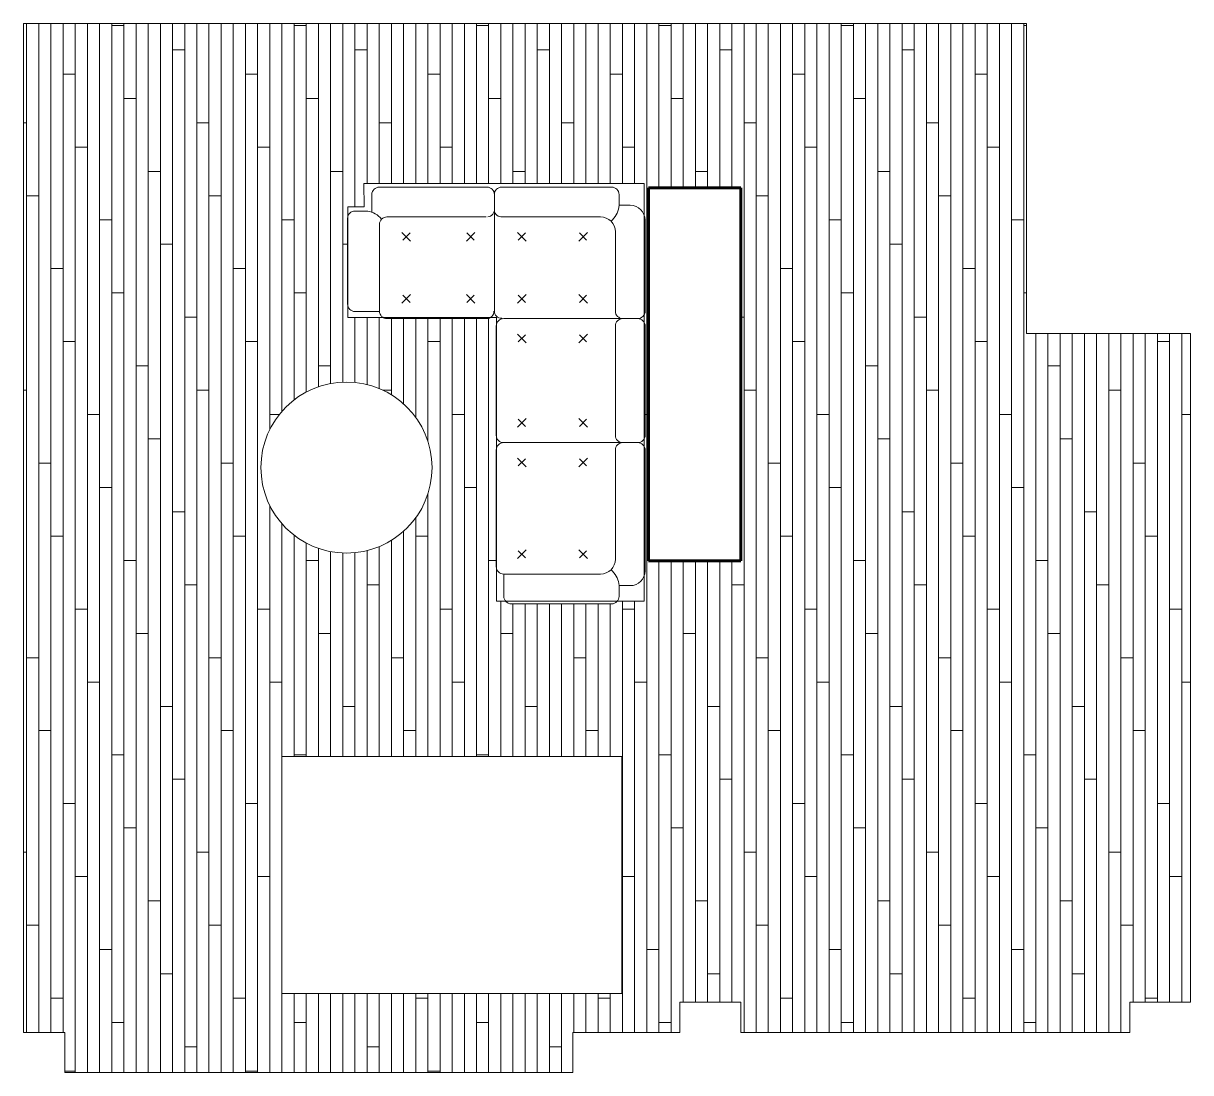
# Model space of a CAD drawing. Header units: millimetres. Extents: x 653176 to 972033, y 753746 to 925850.
# Drawn here: x 799934 to 809534, y 762188 to 770818 of the extents above; entities that cross this region are included whole.
import ezdxf

# ---------------------------------------------------------------- set-up
doc = ezdxf.new("R2010")
doc.units = ezdxf.units.MM
doc.header["$LTSCALE"] = 10
for name, color, linetype, lineweight in [('!обводка помещений', 10, 'Continuous', 20), ('wall', 95, 'Continuous', 60), ('Y-DOOR', 3, 'Continuous', 0)]:
    doc.layers.add(name, color=color, linetype=linetype, lineweight=lineweight)

msp = doc.modelspace()

# ---------------------------------------------------------------- hatches: boundary and pattern name
at = {"layer": 'Y-DOOR', "lineweight": 5}
h = msp.add_hatch(dxfattribs=at)
h.set_pattern_fill('WOODS_BOARD', color=252, scale=100, angle=90, pattern_type=2)
h.set_pattern_definition([(90, (-40, 2e-15), (-100, 6e-15), []), (180, (-40, 2e-15), (-400, -400), [100, -1400]), (180, (-240, 600), (-400, -400), [100, -1400])])
h.paths.add_polyline_path([(808183.5, 770817.6), (799933.9, 770817.6), (799933.5, 762517.6), (800273.5, 762517.6), (800273.5, 762187.6), (804453.5, 762187.6), (804453.5, 762517.6), (805333.5, 762517.6), (805333.5, 762767.6), (805833.5, 762767.6), (805833.5, 762517.6), (809033.5, 762517.6), (809033.5, 762767.6), (809533.5, 762767.6), (809533.5, 768267.6), (808183.5, 768267.6)])
h.paths.add_polyline_path([(802599.5, 769213, -0.058434), (802601.2, 769227.2), (802601.2, 769309), (802735.5, 769309), (802733.3, 769500.6), (805038, 769500.6), (805038, 769245.3, -0.098279), (805047.3, 769198.5), (805047.3, 768450.5, -0.140371), (805038, 768418.1), (805038, 768360.5, -0.140371), (805047.3, 768328.1), (805047.3, 767736.5), (805047.3, 767430.5, -0.140371), (805038, 767398.1), (805038, 767340.5, -0.140371), (805047.3, 767308.1), (805047.3, 766961.3), (805047.3, 766315.4, -0.098279), (805038, 766268.6), (805038, 766064.6), (804818.2, 766064.6, -0.218972), (804771.7, 766043.2), (803945.7, 766043.2, -0.218972), (803899.2, 766064.6), (803824.7, 766064.6), (803824.7, 766336, -0.054621), (803823.2, 766349.3), (803823.2, 766961.3), (803823.2, 767308.1, -0.054621), (803824.7, 767321.3), (803824.7, 767417.2, -0.054621), (803823.2, 767430.5), (803823.2, 767736.5), (803823.2, 768328.1, -0.054621), (803824.7, 768341.4), (803824.7, 768398.1), (803774.4, 768398.1, -0.13642), (803742.8, 768389.3), (802923.5, 768389.3, -0.13642), (802891.9, 768398.1), (802601.2, 768398.1), (802601.2, 768494.6, -0.058434), (802599.5, 768508.7)], flags=16)
h.paths.add_polyline_path([(803294.5, 767164.2, -1), (801887.3, 767164.2, -1)], flags=16)
h.paths.add_polyline_path([(803807, 769409.5, -0.414214), (803868.2, 769470.7), (804771.7, 769470.7, -0.414214), (804832.9, 769409.5), (804832.9, 769332.3, -0.015524), (804832.6, 769320.9, -0.182824), (804779.2, 769202.5), (804766.7, 769190, 0.198912), (804680.1, 769225.9), (803861.7, 769225.9, -0.414214), (803807, 769292.9)], flags=0)
h.paths.add_polyline_path([(803807, 769292.9, -0.05068), (803807, 769280.6)], flags=0)
h.paths.add_polyline_path([(805073.5, 769465.7), (805833.5, 769465.7), (805833.5, 766397.6), (805073.5, 766397.6)], flags=16)
h.paths.add_polyline_path([(802058.6, 764788.5), (804856.4, 764788.5), (804856.4, 762838.5), (802058.6, 762838.5)], flags=16)

# ---------------------------------------------------------------- linework, layer by layer
at = {"layer": '!обводка помещений', "lineweight": 13}
for p, q in [((802860.6, 769470.7), (803745.8, 769470.7)), ((804771.7, 769470.7), (803868.2, 769470.7)), ((802799.5, 769263.5), (802799.5, 769409.5)), ((804832.9, 769332.3), (804832.9, 769409.5)), ((802660.7, 769274.2), (802737.8, 769274.2)), ((803807, 769290), (803807, 768758.7)), ((804924.9, 769320.9), (804832.6, 769320.9)), ((802599.5, 768508.7), (802599.5, 769213)), ((802862.2, 769164.6), (802862.2, 768756.5)), ((803861.7, 769225.9), (804680.1, 769225.9)), ((805047.3, 768450.5), (805047.3, 769198.5)), ((803117.9, 769027.4), (803047.4, 769097.9)), ((803113.5, 769093.5), (803054, 769034)), ((803577.2, 769027.4), (803647.8, 769097.9)), ((803581.6, 769093.5), (803641.2, 769034)), ((804067.4, 769027.4), (803996.8, 769097.9)), ((804062.9, 769093.5), (804003.4, 769034)), ((804502.1, 769027.4), (804572.7, 769097.9)), ((804506.5, 769093.5), (804566.1, 769034)), ((804802.5, 769103.4), (804802.5, 768756.5)), ((802862.2, 768756.5), (802862.2, 768450.5)), ((803807, 768758.7), (803807, 768452.7)), ((804802.5, 768756.5), (804802.5, 768450.5)), ((803117.9, 768587.8), (803047.4, 768517.2)), ((803113.5, 768521.7), (803054, 768581.2)), ((803577.2, 768587.8), (803647.8, 768517.2)), ((803581.6, 768521.7), (803641.2, 768581.2)), ((804067.4, 768587.8), (803996.8, 768517.2)), ((804062.9, 768521.7), (804003.4, 768581.2)), ((804502.1, 768587.8), (804572.7, 768517.2)), ((804506.5, 768521.7), (804566.1, 768581.2)), ((802862.3, 768447.5), (802660.7, 768447.5)), ((803884.5, 768389.3), (804986.1, 768389.3)), ((803823.2, 768328.1), (803823.2, 767736.5)), ((804802.5, 768328.1), (804802.5, 767736.5)), ((805047.3, 767736.5), (805047.3, 768328.1)), ((804067.4, 768190.8), (803996.8, 768261.4)), ((804062.9, 768257), (804003.4, 768197.4)), ((804502.1, 768190.8), (804572.7, 768261.4)), ((804506.5, 768257), (804566.1, 768197.4)), ((803823.2, 767736.5), (803823.2, 767430.5)), ((804802.5, 767430.5), (804802.5, 767736.5)), ((805047.3, 767430.5), (805047.3, 767736.5)), ((804067.4, 767567.8), (803996.8, 767497.2)), ((804062.9, 767501.6), (804003.4, 767561.2)), ((804502.1, 767567.8), (804572.7, 767497.2)), ((804506.5, 767501.6), (804566.1, 767561.2)), ((803823.2, 767308.1), (803823.2, 766961.3)), ((804067.4, 767170.8), (803996.8, 767241.4)), ((804062.9, 767236.9), (804003.4, 767177.4)), ((804502.1, 767170.8), (804572.7, 767241.4)), ((804506.5, 767236.9), (804566.1, 767177.4)), ((804802.5, 766961.3), (804802.5, 767308.1)), ((805047.3, 766961.3), (805047.3, 767308.1)), ((803823.2, 766961.3), (803823.2, 766349.3)), ((804802.5, 766410.5), (804802.5, 766961.3)), ((805047.3, 766315.4), (805047.3, 766961.3)), ((804067.4, 766486.5), (803996.8, 766416)), ((804062.9, 766420.4), (804003.4, 766479.9)), ((804502.1, 766486.5), (804572.7, 766416)), ((804506.5, 766420.4), (804566.1, 766479.9)), ((803884.5, 766288.1), (804680.1, 766288.1)), ((803884.5, 766288.1), (803884.5, 766104.5)), ((804832.6, 766193), (804924.9, 766193)), ((804832.9, 766104.5), (804832.9, 766181.6)), ((803945.7, 766043.2), (804771.7, 766043.2))]:
    msp.add_line(p, q, dxfattribs=at)
for points in [[(803807, 769409.5), (803807, 769280.6)], [(803807, 769409.5), (803807, 769280.6)], [(802923.5, 769225.9), (803740, 769225.9)], [(803742.8, 768389.3), (802923.5, 768389.3)], [(803884.5, 767369.3), (804986.1, 767369.3)]]:
    msp.add_lwpolyline(points, dxfattribs=at)
for points in [[(802880.2, 769207.9), (802867.7, 769220.4, 0.182824), (802749.2, 769273.9, 0.182824)], [(804832.6, 769320.9, -0.182824), (804779.2, 769202.5), (804766.7, 769190)], [(803868.2, 768387.1), (803868.2, 768391.5, 0.414214)], [(803868.2, 767367.1), (803868.2, 767371.5, 0.414214)], [(804766.7, 766323.9), (804779.2, 766311.4, -0.182824), (804832.6, 766193, -0.182824)]]:
    msp.add_lwpolyline(points, format="xyb", dxfattribs=at)
msp.add_lwpolyline([(802058.6, 762838.5), (802058.6, 764788.5), (804856.4, 764788.5), (804856.4, 762838.5)], close=True, dxfattribs=at)
msp.add_circle((802590.9, 767164.2), 703.6, dxfattribs=at)
for centre, radius, start, end in [((802860.7, 769409.5), 61.2, 90, 180), ((803745.8, 769409.5), 61.2, 0, 90), ((803868.2, 769409.5), 61.2, 90, 180), ((804771.7, 769409.5), 61.2, 0, 90), ((802660.7, 769213), 61.2, 90, 180), ((802737.8, 769090.6), 183.6, 86.44245, 90), ((803746.2, 769286.7), 61.2, 275.80253, 5.80253), ((803867.9, 769286.7), 61.2, 174.19747, 264.19747), ((804649.3, 769332.3), 183.6, 356.44245, 0), ((804924.9, 769198.5), 122.4, 0, 90), ((802923.5, 769164.6), 61.2, 90, 180), ((802923.5, 769164.6), 61.2, 90, 180), ((804680.1, 769103.4), 122.4, 0, 90), ((804680.1, 769103.4), 122.4, 0, 90), ((802660.7, 768508.7), 61.2, 180, 270), ((802923.5, 768450.5), 61.2, 180, 270), ((803742.8, 768450.5), 61.2, 270, 0), ((803868.2, 768452.7), 61.2, 180, 270), ((803884.5, 768328.1), 61.2, 90, 180), ((804863.7, 768450.5), 61.2, 180, 270), ((804863.7, 768328.1), 61.2, 90, 180), ((804986.1, 768450.5), 61.2, 270, 0), ((804986.1, 768328.1), 61.2, 0, 90), ((803884.5, 767430.5), 61.2, 180, 270), ((804863.7, 767430.5), 61.2, 180, 270), ((804986.1, 767430.5), 61.2, 270, 0), ((803884.5, 767308.1), 61.2, 90, 180), ((804863.7, 767308.1), 61.2, 90, 180), ((804986.1, 767308.1), 61.2, 0, 90), ((804680.1, 766410.5), 122.4, 270, 0), ((804680.1, 766410.5), 122.4, 270, 0), ((803884.5, 766349.3), 61.2, 180, 270), ((804924.9, 766315.4), 122.4, 270, 0), ((804649.3, 766181.6), 183.6, 0, 3.55755), ((803945.7, 766104.5), 61.2, 180, 270), ((804771.7, 766104.5), 61.2, 270, 0)]:
    msp.add_arc(centre, radius, start, end, dxfattribs=at)
at = {"layer": 'wall'}
for p, q in [((805073.5, 766397.6), (805073.5, 769465.7)), ((805073.5, 769465.7), (805833.5, 769465.7)), ((805833.5, 766397.6), (805833.5, 769465.7)), ((805073.5, 766397.6), (805833.5, 766397.6))]:
    msp.add_line(p, q, dxfattribs=at)
at = {"layer": 'Y-DOOR', "lineweight": 5}
for p, q in [((802733.3, 769500.6), (805038, 769500.6)), ((802735.5, 769309), (802733.3, 769500.6)), ((805038, 769500.6), (805038, 766064.6)), ((802601.2, 768398.1), (802601.2, 769309)), ((802601.2, 769309), (802735.5, 769309)), ((803824.7, 768398.1), (802601.2, 768398.1)), ((803824.7, 766064.6), (803824.7, 768398.1)), ((805038, 766064.6), (803824.7, 766064.6))]:
    msp.add_line(p, q, dxfattribs=at)
msp.add_lwpolyline([(799933.9, 770817.6), (799933.5, 762517.6), (800273.5, 762517.6), (800273.5, 762187.6), (804453.5, 762187.6), (804453.5, 762517.6), (805333.5, 762517.6), (805333.5, 762767.6), (805833.5, 762767.6), (805833.5, 762517.6), (809033.5, 762517.6), (809033.5, 762767.6), (809533.5, 762767.6), (809533.5, 768267.6), (808183.5, 768267.6), (808183.5, 770817.6), (799933.9, 770817.6)], dxfattribs=at)

doc.saveas('drawing.dxf')
